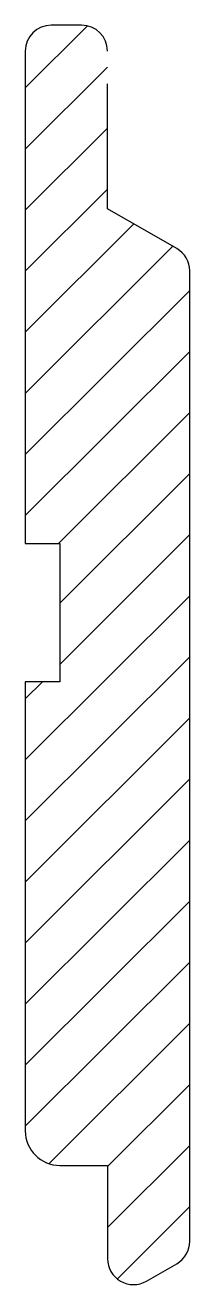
# Model space of a CAD drawing. Header units: metres. Extents: x 0 to 19, y -10 to 136.
import ezdxf

# ---------------------------------------------------------------- set-up
doc = ezdxf.new("R2010")
doc.units = ezdxf.units.M
doc.layers.add('A-DETL-GENF', color=92, linetype='Continuous', lineweight=18)

# ---------------------------------------------------------------- blocks, each defined once
blk = doc.blocks.new('41 ht channelsiding - 19x136-1540975-00_0 Basismaterialen')
at = {"layer": 'A-DETL-GENF', "lineweight": 13}
h = blk.add_hatch(dxfattribs=at)
h.set_pattern_fill('FP_44', color=256, style=0, pattern_type=2)
h.set_pattern_definition([(45, (12458.375, 1287.54), (-3.535534, 3.535534), [])])
h.paths.add_polyline_path([(12.5, -9.8), (13.28, -9.7), (14, -9.4), (17.5, -7.38), (18.12, -6.9), (18.6, -6.28), (18.9, -5.56), (19, -4.78), (19, 107.55), (18.9, 108.32), (18.6, 109.05), (18.12, 109.67), (17.5, 110.14), (9.5, 114.76), (9.5, 133), (9.4, 133.78), (9.1, 134.5), (8.62, 135.12), (8, 135.6), (7.28, 135.9), (6.5, 136), (3, 136), (2.22, 135.9), (1.5, 135.6), (0.88, 135.12), (0.4, 134.5), (0.1, 133.78), (0, 133), (0, 76), (3.98, 76), (3.98, 60), (0, 60), (0, 8), (0.14, 6.96), (0.54, 6), (1.17, 5.17), (2, 4.54), (2.96, 4.14), (4, 4), (9.5, 4), (9.5, -6.8), (9.6, -7.58), (9.9, -8.3), (10.38, -8.93), (11, -9.4), (11.72, -9.7)])
at = {"layer": 'A-DETL-GENF', "lineweight": 25}
for p, q in [((6.5, 136), (3, 136)), ((0, 133), (0, 76)), ((9.5, 114.76), (9.5, 129.2)), ((17.5, 110.14), (9.5, 114.76)), ((19, -4.78), (19, 107.55)), ((0, 76), (3.98, 76)), ((3.98, 76), (3.98, 60)), ((3.98, 60), (0, 60)), ((0, 60), (0, 8)), ((4, 4), (9.5, 4)), ((9.5, 4), (9.5, -6.8)), ((14, -9.4), (17.5, -7.38))]:
    blk.add_line(p, q, dxfattribs=at)
for centre, radius, start, end in [((3, 133), 3, 90, 180), ((6.5, 133), 3, 360, 90), ((16, 107.55), 3, 360, 60), ((4, 8), 4, 180, 270), ((16, -4.78), 3, 300, 0), ((12.5, -6.8), 3, 180, 300)]:
    blk.add_arc(centre, radius, start, end, dxfattribs=at)

msp = doc.modelspace()

# ---------------------------------------------------------------- block references
msp.add_blockref('41 ht channelsiding - 19x136-1540975-00_0 Basismaterialen', (0, 0))

doc.saveas('drawing.dxf')
